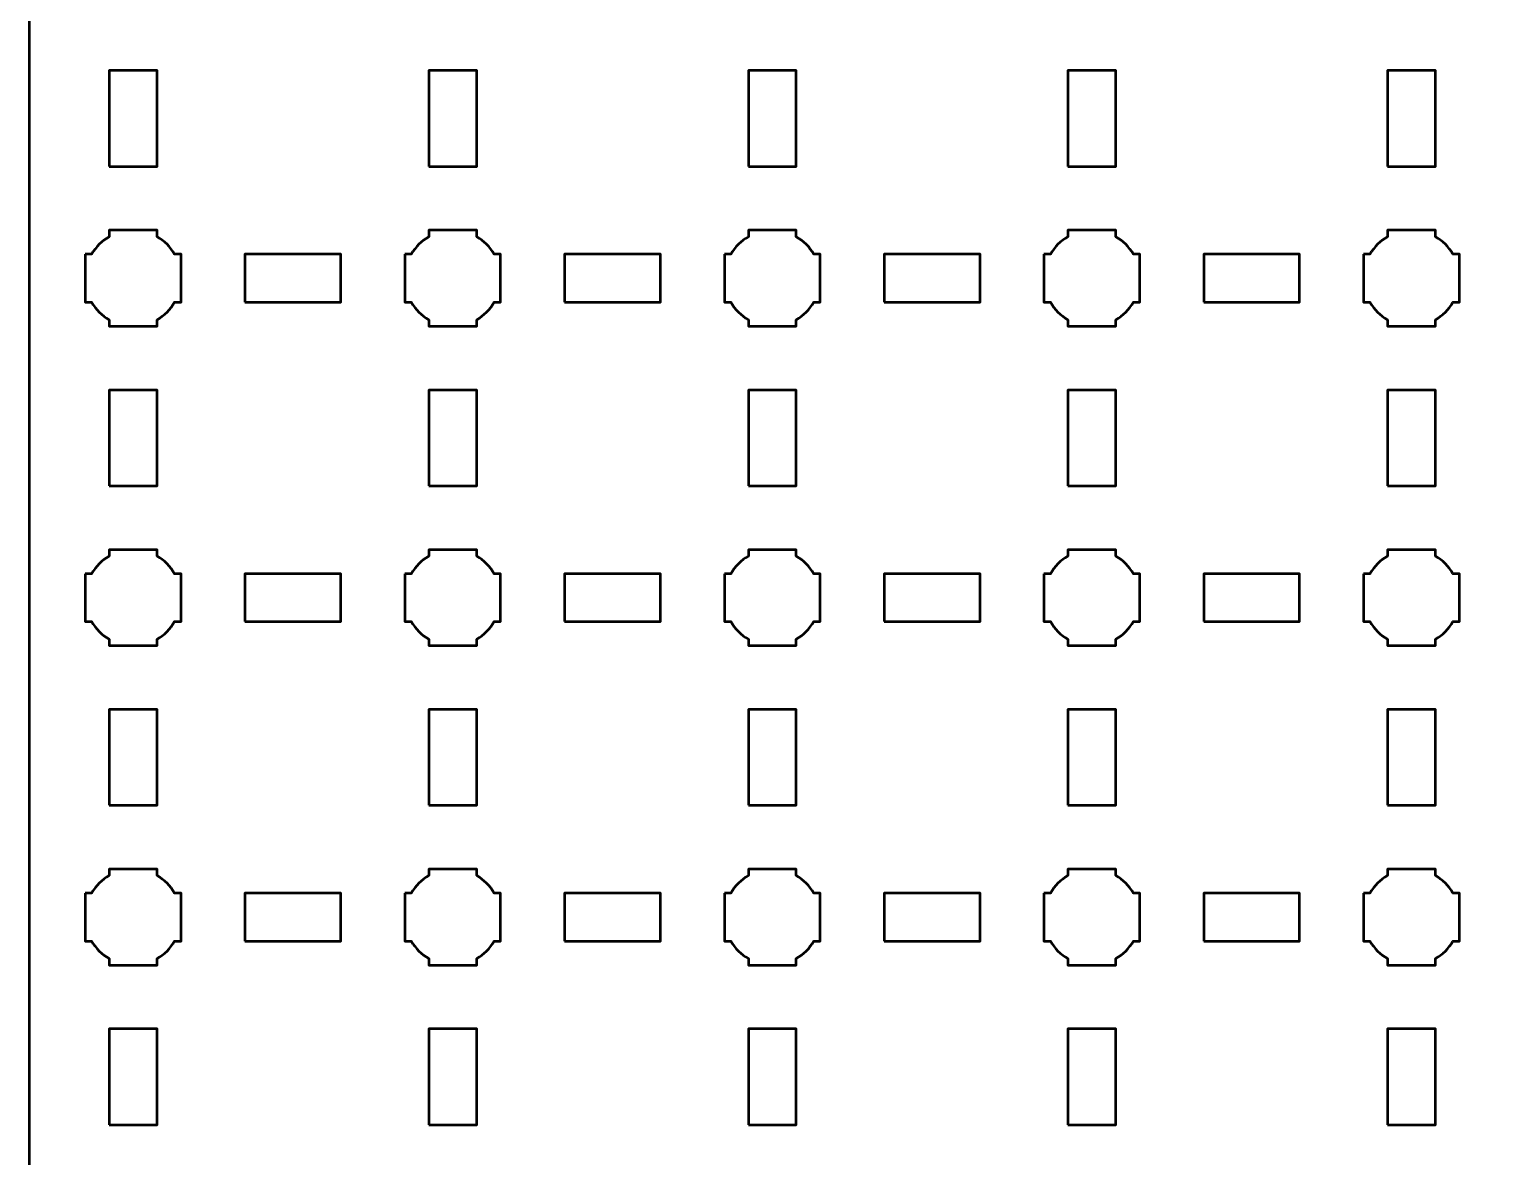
# Model space of a CAD drawing. Header units: centimetres. Extents: x -30.1 to 9.2, y -44.5 to 14.8.
# Drawn here: x -30.15 to -20.99, y 0.65 to 7.71 of the extents above; entities that cross this region are included whole.
import ezdxf

# ---------------------------------------------------------------- set-up
doc = ezdxf.new("R2010")
doc.units = ezdxf.units.CM
doc.header["$MEASUREMENT"] = 0
doc.layers.add('Layer 1', color=7, linetype='Continuous')

msp = doc.modelspace()

# ---------------------------------------------------------------- linework, layer by layer
at = {"layer": 'Layer 1', "color": 250, "lineweight": 53}
for points in [[(-29.65, 6.85), (-29.35, 6.85), (-29.35, 7.45), (-29.65, 7.45), (-29.65, 6.85)], [(-27.65, 6.85), (-27.35, 6.85), (-27.35, 7.45), (-27.65, 7.45), (-27.65, 6.85)], [(-25.65, 6.85), (-25.35, 6.85), (-25.35, 7.45), (-25.65, 7.45), (-25.65, 6.85)], [(-23.65, 6.85), (-23.35, 6.85), (-23.35, 7.45), (-23.65, 7.45), (-23.65, 6.85)], [(-21.65, 6.85), (-21.35, 6.85), (-21.35, 7.45), (-21.65, 7.45), (-21.65, 6.85)], [(-28.8, 6), (-28.2, 6), (-28.2, 6.3), (-28.8, 6.3), (-28.8, 6)], [(-26.8, 6), (-26.2, 6), (-26.2, 6.3), (-26.8, 6.3), (-26.8, 6)], [(-24.8, 6), (-24.2, 6), (-24.2, 6.3), (-24.8, 6.3), (-24.8, 6)], [(-22.8, 6), (-22.2, 6), (-22.2, 6.3), (-22.8, 6.3), (-22.8, 6)], [(-29.65, 4.85), (-29.35, 4.85), (-29.35, 5.45), (-29.65, 5.45), (-29.65, 4.85)], [(-27.65, 4.85), (-27.35, 4.85), (-27.35, 5.45), (-27.65, 5.45), (-27.65, 4.85)], [(-25.65, 4.85), (-25.35, 4.85), (-25.35, 5.45), (-25.65, 5.45), (-25.65, 4.85)], [(-23.65, 4.85), (-23.35, 4.85), (-23.35, 5.45), (-23.65, 5.45), (-23.65, 4.85)], [(-21.65, 4.85), (-21.35, 4.85), (-21.35, 5.45), (-21.65, 5.45), (-21.65, 4.85)], [(-28.8, 4), (-28.2, 4), (-28.2, 4.3), (-28.8, 4.3), (-28.8, 4)], [(-26.8, 4), (-26.2, 4), (-26.2, 4.3), (-26.8, 4.3), (-26.8, 4)], [(-24.8, 4), (-24.2, 4), (-24.2, 4.3), (-24.8, 4.3), (-24.8, 4)], [(-22.8, 4), (-22.2, 4), (-22.2, 4.3), (-22.8, 4.3), (-22.8, 4)], [(-29.65, 2.85), (-29.35, 2.85), (-29.35, 3.45), (-29.65, 3.45), (-29.65, 2.85)], [(-27.65, 2.85), (-27.35, 2.85), (-27.35, 3.45), (-27.65, 3.45), (-27.65, 2.85)], [(-25.65, 2.85), (-25.35, 2.85), (-25.35, 3.45), (-25.65, 3.45), (-25.65, 2.85)], [(-23.65, 2.85), (-23.35, 2.85), (-23.35, 3.45), (-23.65, 3.45), (-23.65, 2.85)], [(-21.65, 2.85), (-21.35, 2.85), (-21.35, 3.45), (-21.65, 3.45), (-21.65, 2.85)], [(-28.8, 2), (-28.2, 2), (-28.2, 2.3), (-28.8, 2.3), (-28.8, 2)], [(-26.8, 2), (-26.2, 2), (-26.2, 2.3), (-26.8, 2.3), (-26.8, 2)], [(-24.8, 2), (-24.2, 2), (-24.2, 2.3), (-24.8, 2.3), (-24.8, 2)], [(-22.8, 2), (-22.2, 2), (-22.2, 2.3), (-22.8, 2.3), (-22.8, 2)], [(-29.65, 0.85), (-29.35, 0.85), (-29.35, 1.45), (-29.65, 1.45), (-29.65, 0.85)], [(-27.65, 0.85), (-27.35, 0.85), (-27.35, 1.45), (-27.65, 1.45), (-27.65, 0.85)], [(-25.65, 0.85), (-25.35, 0.85), (-25.35, 1.45), (-25.65, 1.45), (-25.65, 0.85)], [(-23.65, 0.85), (-23.35, 0.85), (-23.35, 1.45), (-23.65, 1.45), (-23.65, 0.85)], [(-21.65, 0.85), (-21.35, 0.85), (-21.35, 1.45), (-21.65, 1.45), (-21.65, 0.85)]]:
    msp.add_lwpolyline(points, close=True, dxfattribs=at)
msp.add_open_spline([(-30.15, -44), (-30.15, -44), (-30.15, 14.3), (-30.15, 14.3), (-30.15, 14.3), (-30.15, 14.57609), (-29.92609, 14.8), (-29.65, 14.8), (-29.65, 14.8), (-29.65, 14.8), (8.65, 14.8), (8.65, 14.8), (8.65, 14.8), (8.92609, 14.8), (9.15, 14.57609), (9.15, 14.3), (9.15, 14.3), (9.15, 14.3), (9.15, -44), (9.15, -44), (9.15, -44), (9.15, -44.27609), (8.92609, -44.5), (8.65, -44.5), (8.65, -44.5), (8.65, -44.5), (-29.65, -44.5), (-29.65, -44.5), (-29.65, -44.5), (-29.92609, -44.5), (-30.15, -44.27609), (-30.15, -44)], degree=3, knots=[0, 0, 0, 0, 0.125, 0.125, 0.125, 0.125, 0.25, 0.25, 0.25, 0.25, 0.375, 0.375, 0.375, 0.375, 0.5, 0.5, 0.5, 0.5, 0.625, 0.625, 0.625, 0.625, 0.75, 0.75, 0.75, 0.75, 0.875, 0.875, 0.875, 0.875, 1, 1, 1, 1], dxfattribs=at)
at = {"layer": 'Layer 1', "lineweight": 53}
for points in [[(-29.8, 6.3), (-29.8, 6.3), (-29.75985, 6.3), (-29.75985, 6.3), (-29.75985, 6.3), (-29.7335, 6.34553), (-29.69553, 6.3835), (-29.65, 6.40985), (-29.65, 6.40985), (-29.65, 6.40985), (-29.65, 6.45), (-29.65, 6.45), (-29.65, 6.45), (-29.65, 6.45), (-29.5, 6.45), (-29.5, 6.45), (-29.5, 6.45), (-29.5, 6.45), (-29.35, 6.45), (-29.35, 6.45), (-29.35, 6.45), (-29.35, 6.45), (-29.35, 6.40985), (-29.35, 6.40985), (-29.35, 6.40985), (-29.30447, 6.3835), (-29.2665, 6.34553), (-29.24015, 6.3), (-29.24015, 6.3), (-29.24015, 6.3), (-29.2, 6.3), (-29.2, 6.3), (-29.2, 6.3), (-29.2, 6.3), (-29.2, 6.15), (-29.2, 6.15), (-29.2, 6.15), (-29.2, 6.15), (-29.2, 6), (-29.2, 6), (-29.2, 6), (-29.2, 6), (-29.24015, 6), (-29.24015, 6), (-29.24015, 6), (-29.2665, 5.95447), (-29.30447, 5.9165), (-29.35, 5.89015), (-29.35, 5.89015), (-29.35, 5.89015), (-29.35, 5.85), (-29.35, 5.85), (-29.35, 5.85), (-29.35, 5.85), (-29.5, 5.85), (-29.5, 5.85), (-29.5, 5.85), (-29.5, 5.85), (-29.65, 5.85), (-29.65, 5.85), (-29.65, 5.85), (-29.65, 5.85), (-29.65, 5.89015), (-29.65, 5.89015), (-29.65, 5.89015), (-29.69553, 5.9165), (-29.7335, 5.95447), (-29.75985, 6), (-29.75985, 6), (-29.75985, 6), (-29.8, 6), (-29.8, 6), (-29.8, 6), (-29.8, 6), (-29.8, 6.15), (-29.8, 6.15), (-29.8, 6.15), (-29.8, 6.15), (-29.8, 6.3), (-29.8, 6.3)], [(-27.8, 6.3), (-27.8, 6.3), (-27.75985, 6.3), (-27.75985, 6.3), (-27.75985, 6.3), (-27.7335, 6.34553), (-27.69553, 6.3835), (-27.65, 6.40985), (-27.65, 6.40985), (-27.65, 6.40985), (-27.65, 6.45), (-27.65, 6.45), (-27.65, 6.45), (-27.65, 6.45), (-27.5, 6.45), (-27.5, 6.45), (-27.5, 6.45), (-27.5, 6.45), (-27.35, 6.45), (-27.35, 6.45), (-27.35, 6.45), (-27.35, 6.45), (-27.35, 6.40985), (-27.35, 6.40985), (-27.35, 6.40985), (-27.30447, 6.3835), (-27.2665, 6.34553), (-27.24015, 6.3), (-27.24015, 6.3), (-27.24015, 6.3), (-27.2, 6.3), (-27.2, 6.3), (-27.2, 6.3), (-27.2, 6.3), (-27.2, 6.15), (-27.2, 6.15), (-27.2, 6.15), (-27.2, 6.15), (-27.2, 6), (-27.2, 6), (-27.2, 6), (-27.2, 6), (-27.24015, 6), (-27.24015, 6), (-27.24015, 6), (-27.2665, 5.95447), (-27.30447, 5.9165), (-27.35, 5.89015), (-27.35, 5.89015), (-27.35, 5.89015), (-27.35, 5.85), (-27.35, 5.85), (-27.35, 5.85), (-27.35, 5.85), (-27.5, 5.85), (-27.5, 5.85), (-27.5, 5.85), (-27.5, 5.85), (-27.65, 5.85), (-27.65, 5.85), (-27.65, 5.85), (-27.65, 5.85), (-27.65, 5.89015), (-27.65, 5.89015), (-27.65, 5.89015), (-27.69553, 5.9165), (-27.7335, 5.95447), (-27.75985, 6), (-27.75985, 6), (-27.75985, 6), (-27.8, 6), (-27.8, 6), (-27.8, 6), (-27.8, 6), (-27.8, 6.15), (-27.8, 6.15), (-27.8, 6.15), (-27.8, 6.15), (-27.8, 6.3), (-27.8, 6.3)], [(-25.8, 6.3), (-25.8, 6.3), (-25.75985, 6.3), (-25.75985, 6.3), (-25.75985, 6.3), (-25.7335, 6.34553), (-25.69553, 6.3835), (-25.65, 6.40985), (-25.65, 6.40985), (-25.65, 6.40985), (-25.65, 6.45), (-25.65, 6.45), (-25.65, 6.45), (-25.65, 6.45), (-25.5, 6.45), (-25.5, 6.45), (-25.5, 6.45), (-25.5, 6.45), (-25.35, 6.45), (-25.35, 6.45), (-25.35, 6.45), (-25.35, 6.45), (-25.35, 6.40985), (-25.35, 6.40985), (-25.35, 6.40985), (-25.30447, 6.3835), (-25.2665, 6.34553), (-25.24015, 6.3), (-25.24015, 6.3), (-25.24015, 6.3), (-25.2, 6.3), (-25.2, 6.3), (-25.2, 6.3), (-25.2, 6.3), (-25.2, 6.15), (-25.2, 6.15), (-25.2, 6.15), (-25.2, 6.15), (-25.2, 6), (-25.2, 6), (-25.2, 6), (-25.2, 6), (-25.24015, 6), (-25.24015, 6), (-25.24015, 6), (-25.2665, 5.95447), (-25.30447, 5.9165), (-25.35, 5.89015), (-25.35, 5.89015), (-25.35, 5.89015), (-25.35, 5.85), (-25.35, 5.85), (-25.35, 5.85), (-25.35, 5.85), (-25.5, 5.85), (-25.5, 5.85), (-25.5, 5.85), (-25.5, 5.85), (-25.65, 5.85), (-25.65, 5.85), (-25.65, 5.85), (-25.65, 5.85), (-25.65, 5.89015), (-25.65, 5.89015), (-25.65, 5.89015), (-25.69553, 5.9165), (-25.7335, 5.95447), (-25.75985, 6), (-25.75985, 6), (-25.75985, 6), (-25.8, 6), (-25.8, 6), (-25.8, 6), (-25.8, 6), (-25.8, 6.15), (-25.8, 6.15), (-25.8, 6.15), (-25.8, 6.15), (-25.8, 6.3), (-25.8, 6.3)], [(-23.8, 6.3), (-23.8, 6.3), (-23.75985, 6.3), (-23.75985, 6.3), (-23.75985, 6.3), (-23.7335, 6.34553), (-23.69553, 6.3835), (-23.65, 6.40985), (-23.65, 6.40985), (-23.65, 6.40985), (-23.65, 6.45), (-23.65, 6.45), (-23.65, 6.45), (-23.65, 6.45), (-23.5, 6.45), (-23.5, 6.45), (-23.5, 6.45), (-23.5, 6.45), (-23.35, 6.45), (-23.35, 6.45), (-23.35, 6.45), (-23.35, 6.45), (-23.35, 6.40985), (-23.35, 6.40985), (-23.35, 6.40985), (-23.30447, 6.3835), (-23.2665, 6.34553), (-23.24015, 6.3), (-23.24015, 6.3), (-23.24015, 6.3), (-23.2, 6.3), (-23.2, 6.3), (-23.2, 6.3), (-23.2, 6.3), (-23.2, 6.15), (-23.2, 6.15), (-23.2, 6.15), (-23.2, 6.15), (-23.2, 6), (-23.2, 6), (-23.2, 6), (-23.2, 6), (-23.24015, 6), (-23.24015, 6), (-23.24015, 6), (-23.2665, 5.95447), (-23.30447, 5.9165), (-23.35, 5.89015), (-23.35, 5.89015), (-23.35, 5.89015), (-23.35, 5.85), (-23.35, 5.85), (-23.35, 5.85), (-23.35, 5.85), (-23.5, 5.85), (-23.5, 5.85), (-23.5, 5.85), (-23.5, 5.85), (-23.65, 5.85), (-23.65, 5.85), (-23.65, 5.85), (-23.65, 5.85), (-23.65, 5.89015), (-23.65, 5.89015), (-23.65, 5.89015), (-23.69553, 5.9165), (-23.7335, 5.95447), (-23.75985, 6), (-23.75985, 6), (-23.75985, 6), (-23.8, 6), (-23.8, 6), (-23.8, 6), (-23.8, 6), (-23.8, 6.15), (-23.8, 6.15), (-23.8, 6.15), (-23.8, 6.15), (-23.8, 6.3), (-23.8, 6.3)], [(-21.8, 6.3), (-21.8, 6.3), (-21.75985, 6.3), (-21.75985, 6.3), (-21.75985, 6.3), (-21.7335, 6.34553), (-21.69553, 6.3835), (-21.65, 6.40985), (-21.65, 6.40985), (-21.65, 6.40985), (-21.65, 6.45), (-21.65, 6.45), (-21.65, 6.45), (-21.65, 6.45), (-21.5, 6.45), (-21.5, 6.45), (-21.5, 6.45), (-21.5, 6.45), (-21.35, 6.45), (-21.35, 6.45), (-21.35, 6.45), (-21.35, 6.45), (-21.35, 6.40985), (-21.35, 6.40985), (-21.35, 6.40985), (-21.30447, 6.3835), (-21.2665, 6.34553), (-21.24015, 6.3), (-21.24015, 6.3), (-21.24015, 6.3), (-21.2, 6.3), (-21.2, 6.3), (-21.2, 6.3), (-21.2, 6.3), (-21.2, 6.15), (-21.2, 6.15), (-21.2, 6.15), (-21.2, 6.15), (-21.2, 6), (-21.2, 6), (-21.2, 6), (-21.2, 6), (-21.24015, 6), (-21.24015, 6), (-21.24015, 6), (-21.2665, 5.95447), (-21.30447, 5.9165), (-21.35, 5.89015), (-21.35, 5.89015), (-21.35, 5.89015), (-21.35, 5.85), (-21.35, 5.85), (-21.35, 5.85), (-21.35, 5.85), (-21.5, 5.85), (-21.5, 5.85), (-21.5, 5.85), (-21.5, 5.85), (-21.65, 5.85), (-21.65, 5.85), (-21.65, 5.85), (-21.65, 5.85), (-21.65, 5.89015), (-21.65, 5.89015), (-21.65, 5.89015), (-21.69553, 5.9165), (-21.7335, 5.95447), (-21.75985, 6), (-21.75985, 6), (-21.75985, 6), (-21.8, 6), (-21.8, 6), (-21.8, 6), (-21.8, 6), (-21.8, 6.15), (-21.8, 6.15), (-21.8, 6.15), (-21.8, 6.15), (-21.8, 6.3), (-21.8, 6.3)], [(-29.8, 4.3), (-29.8, 4.3), (-29.75985, 4.3), (-29.75985, 4.3), (-29.75985, 4.3), (-29.7335, 4.34553), (-29.69553, 4.3835), (-29.65, 4.40985), (-29.65, 4.40985), (-29.65, 4.40985), (-29.65, 4.45), (-29.65, 4.45), (-29.65, 4.45), (-29.65, 4.45), (-29.5, 4.45), (-29.5, 4.45), (-29.5, 4.45), (-29.5, 4.45), (-29.35, 4.45), (-29.35, 4.45), (-29.35, 4.45), (-29.35, 4.45), (-29.35, 4.40985), (-29.35, 4.40985), (-29.35, 4.40985), (-29.30447, 4.3835), (-29.2665, 4.34553), (-29.24015, 4.3), (-29.24015, 4.3), (-29.24015, 4.3), (-29.2, 4.3), (-29.2, 4.3), (-29.2, 4.3), (-29.2, 4.3), (-29.2, 4.15), (-29.2, 4.15), (-29.2, 4.15), (-29.2, 4.15), (-29.2, 4), (-29.2, 4), (-29.2, 4), (-29.2, 4), (-29.24015, 4), (-29.24015, 4), (-29.24015, 4), (-29.2665, 3.95447), (-29.30447, 3.9165), (-29.35, 3.89015), (-29.35, 3.89015), (-29.35, 3.89015), (-29.35, 3.85), (-29.35, 3.85), (-29.35, 3.85), (-29.35, 3.85), (-29.5, 3.85), (-29.5, 3.85), (-29.5, 3.85), (-29.5, 3.85), (-29.65, 3.85), (-29.65, 3.85), (-29.65, 3.85), (-29.65, 3.85), (-29.65, 3.89015), (-29.65, 3.89015), (-29.65, 3.89015), (-29.69553, 3.9165), (-29.7335, 3.95447), (-29.75985, 4), (-29.75985, 4), (-29.75985, 4), (-29.8, 4), (-29.8, 4), (-29.8, 4), (-29.8, 4), (-29.8, 4.15), (-29.8, 4.15), (-29.8, 4.15), (-29.8, 4.15), (-29.8, 4.3), (-29.8, 4.3)], [(-27.8, 4.3), (-27.8, 4.3), (-27.75985, 4.3), (-27.75985, 4.3), (-27.75985, 4.3), (-27.7335, 4.34553), (-27.69553, 4.3835), (-27.65, 4.40985), (-27.65, 4.40985), (-27.65, 4.40985), (-27.65, 4.45), (-27.65, 4.45), (-27.65, 4.45), (-27.65, 4.45), (-27.5, 4.45), (-27.5, 4.45), (-27.5, 4.45), (-27.5, 4.45), (-27.35, 4.45), (-27.35, 4.45), (-27.35, 4.45), (-27.35, 4.45), (-27.35, 4.40985), (-27.35, 4.40985), (-27.35, 4.40985), (-27.30447, 4.3835), (-27.2665, 4.34553), (-27.24015, 4.3), (-27.24015, 4.3), (-27.24015, 4.3), (-27.2, 4.3), (-27.2, 4.3), (-27.2, 4.3), (-27.2, 4.3), (-27.2, 4.15), (-27.2, 4.15), (-27.2, 4.15), (-27.2, 4.15), (-27.2, 4), (-27.2, 4), (-27.2, 4), (-27.2, 4), (-27.24015, 4), (-27.24015, 4), (-27.24015, 4), (-27.2665, 3.95447), (-27.30447, 3.9165), (-27.35, 3.89015), (-27.35, 3.89015), (-27.35, 3.89015), (-27.35, 3.85), (-27.35, 3.85), (-27.35, 3.85), (-27.35, 3.85), (-27.5, 3.85), (-27.5, 3.85), (-27.5, 3.85), (-27.5, 3.85), (-27.65, 3.85), (-27.65, 3.85), (-27.65, 3.85), (-27.65, 3.85), (-27.65, 3.89015), (-27.65, 3.89015), (-27.65, 3.89015), (-27.69553, 3.9165), (-27.7335, 3.95447), (-27.75985, 4), (-27.75985, 4), (-27.75985, 4), (-27.8, 4), (-27.8, 4), (-27.8, 4), (-27.8, 4), (-27.8, 4.15), (-27.8, 4.15), (-27.8, 4.15), (-27.8, 4.15), (-27.8, 4.3), (-27.8, 4.3)], [(-25.8, 4.3), (-25.8, 4.3), (-25.75985, 4.3), (-25.75985, 4.3), (-25.75985, 4.3), (-25.7335, 4.34553), (-25.69553, 4.3835), (-25.65, 4.40985), (-25.65, 4.40985), (-25.65, 4.40985), (-25.65, 4.45), (-25.65, 4.45), (-25.65, 4.45), (-25.65, 4.45), (-25.5, 4.45), (-25.5, 4.45), (-25.5, 4.45), (-25.5, 4.45), (-25.35, 4.45), (-25.35, 4.45), (-25.35, 4.45), (-25.35, 4.45), (-25.35, 4.40985), (-25.35, 4.40985), (-25.35, 4.40985), (-25.30447, 4.3835), (-25.2665, 4.34553), (-25.24015, 4.3), (-25.24015, 4.3), (-25.24015, 4.3), (-25.2, 4.3), (-25.2, 4.3), (-25.2, 4.3), (-25.2, 4.3), (-25.2, 4.15), (-25.2, 4.15), (-25.2, 4.15), (-25.2, 4.15), (-25.2, 4), (-25.2, 4), (-25.2, 4), (-25.2, 4), (-25.24015, 4), (-25.24015, 4), (-25.24015, 4), (-25.2665, 3.95447), (-25.30447, 3.9165), (-25.35, 3.89015), (-25.35, 3.89015), (-25.35, 3.89015), (-25.35, 3.85), (-25.35, 3.85), (-25.35, 3.85), (-25.35, 3.85), (-25.5, 3.85), (-25.5, 3.85), (-25.5, 3.85), (-25.5, 3.85), (-25.65, 3.85), (-25.65, 3.85), (-25.65, 3.85), (-25.65, 3.85), (-25.65, 3.89015), (-25.65, 3.89015), (-25.65, 3.89015), (-25.69553, 3.9165), (-25.7335, 3.95447), (-25.75985, 4), (-25.75985, 4), (-25.75985, 4), (-25.8, 4), (-25.8, 4), (-25.8, 4), (-25.8, 4), (-25.8, 4.15), (-25.8, 4.15), (-25.8, 4.15), (-25.8, 4.15), (-25.8, 4.3), (-25.8, 4.3)], [(-23.8, 4.3), (-23.8, 4.3), (-23.75985, 4.3), (-23.75985, 4.3), (-23.75985, 4.3), (-23.7335, 4.34553), (-23.69553, 4.3835), (-23.65, 4.40985), (-23.65, 4.40985), (-23.65, 4.40985), (-23.65, 4.45), (-23.65, 4.45), (-23.65, 4.45), (-23.65, 4.45), (-23.5, 4.45), (-23.5, 4.45), (-23.5, 4.45), (-23.5, 4.45), (-23.35, 4.45), (-23.35, 4.45), (-23.35, 4.45), (-23.35, 4.45), (-23.35, 4.40985), (-23.35, 4.40985), (-23.35, 4.40985), (-23.30447, 4.3835), (-23.2665, 4.34553), (-23.24015, 4.3), (-23.24015, 4.3), (-23.24015, 4.3), (-23.2, 4.3), (-23.2, 4.3), (-23.2, 4.3), (-23.2, 4.3), (-23.2, 4.15), (-23.2, 4.15), (-23.2, 4.15), (-23.2, 4.15), (-23.2, 4), (-23.2, 4), (-23.2, 4), (-23.2, 4), (-23.24015, 4), (-23.24015, 4), (-23.24015, 4), (-23.2665, 3.95447), (-23.30447, 3.9165), (-23.35, 3.89015), (-23.35, 3.89015), (-23.35, 3.89015), (-23.35, 3.85), (-23.35, 3.85), (-23.35, 3.85), (-23.35, 3.85), (-23.5, 3.85), (-23.5, 3.85), (-23.5, 3.85), (-23.5, 3.85), (-23.65, 3.85), (-23.65, 3.85), (-23.65, 3.85), (-23.65, 3.85), (-23.65, 3.89015), (-23.65, 3.89015), (-23.65, 3.89015), (-23.69553, 3.9165), (-23.7335, 3.95447), (-23.75985, 4), (-23.75985, 4), (-23.75985, 4), (-23.8, 4), (-23.8, 4), (-23.8, 4), (-23.8, 4), (-23.8, 4.15), (-23.8, 4.15), (-23.8, 4.15), (-23.8, 4.15), (-23.8, 4.3), (-23.8, 4.3)], [(-21.8, 4.3), (-21.8, 4.3), (-21.75985, 4.3), (-21.75985, 4.3), (-21.75985, 4.3), (-21.7335, 4.34553), (-21.69553, 4.3835), (-21.65, 4.40985), (-21.65, 4.40985), (-21.65, 4.40985), (-21.65, 4.45), (-21.65, 4.45), (-21.65, 4.45), (-21.65, 4.45), (-21.5, 4.45), (-21.5, 4.45), (-21.5, 4.45), (-21.5, 4.45), (-21.35, 4.45), (-21.35, 4.45), (-21.35, 4.45), (-21.35, 4.45), (-21.35, 4.40985), (-21.35, 4.40985), (-21.35, 4.40985), (-21.30447, 4.3835), (-21.2665, 4.34553), (-21.24015, 4.3), (-21.24015, 4.3), (-21.24015, 4.3), (-21.2, 4.3), (-21.2, 4.3), (-21.2, 4.3), (-21.2, 4.3), (-21.2, 4.15), (-21.2, 4.15), (-21.2, 4.15), (-21.2, 4.15), (-21.2, 4), (-21.2, 4), (-21.2, 4), (-21.2, 4), (-21.24015, 4), (-21.24015, 4), (-21.24015, 4), (-21.2665, 3.95447), (-21.30447, 3.9165), (-21.35, 3.89015), (-21.35, 3.89015), (-21.35, 3.89015), (-21.35, 3.85), (-21.35, 3.85), (-21.35, 3.85), (-21.35, 3.85), (-21.5, 3.85), (-21.5, 3.85), (-21.5, 3.85), (-21.5, 3.85), (-21.65, 3.85), (-21.65, 3.85), (-21.65, 3.85), (-21.65, 3.85), (-21.65, 3.89015), (-21.65, 3.89015), (-21.65, 3.89015), (-21.69553, 3.9165), (-21.7335, 3.95447), (-21.75985, 4), (-21.75985, 4), (-21.75985, 4), (-21.8, 4), (-21.8, 4), (-21.8, 4), (-21.8, 4), (-21.8, 4.15), (-21.8, 4.15), (-21.8, 4.15), (-21.8, 4.15), (-21.8, 4.3), (-21.8, 4.3)], [(-29.8, 2.3), (-29.8, 2.3), (-29.75985, 2.3), (-29.75985, 2.3), (-29.75985, 2.3), (-29.7335, 2.34553), (-29.69553, 2.3835), (-29.65, 2.40985), (-29.65, 2.40985), (-29.65, 2.40985), (-29.65, 2.45), (-29.65, 2.45), (-29.65, 2.45), (-29.65, 2.45), (-29.5, 2.45), (-29.5, 2.45), (-29.5, 2.45), (-29.5, 2.45), (-29.35, 2.45), (-29.35, 2.45), (-29.35, 2.45), (-29.35, 2.45), (-29.35, 2.40985), (-29.35, 2.40985), (-29.35, 2.40985), (-29.30447, 2.3835), (-29.2665, 2.34553), (-29.24015, 2.3), (-29.24015, 2.3), (-29.24015, 2.3), (-29.2, 2.3), (-29.2, 2.3), (-29.2, 2.3), (-29.2, 2.3), (-29.2, 2.15), (-29.2, 2.15), (-29.2, 2.15), (-29.2, 2.15), (-29.2, 2), (-29.2, 2), (-29.2, 2), (-29.2, 2), (-29.24015, 2), (-29.24015, 2), (-29.24015, 2), (-29.2665, 1.95447), (-29.30447, 1.9165), (-29.35, 1.89015), (-29.35, 1.89015), (-29.35, 1.89015), (-29.35, 1.85), (-29.35, 1.85), (-29.35, 1.85), (-29.35, 1.85), (-29.5, 1.85), (-29.5, 1.85), (-29.5, 1.85), (-29.5, 1.85), (-29.65, 1.85), (-29.65, 1.85), (-29.65, 1.85), (-29.65, 1.85), (-29.65, 1.89015), (-29.65, 1.89015), (-29.65, 1.89015), (-29.69553, 1.9165), (-29.7335, 1.95447), (-29.75985, 2), (-29.75985, 2), (-29.75985, 2), (-29.8, 2), (-29.8, 2), (-29.8, 2), (-29.8, 2), (-29.8, 2.15), (-29.8, 2.15), (-29.8, 2.15), (-29.8, 2.15), (-29.8, 2.3), (-29.8, 2.3)], [(-27.8, 2.3), (-27.8, 2.3), (-27.75985, 2.3), (-27.75985, 2.3), (-27.75985, 2.3), (-27.7335, 2.34553), (-27.69553, 2.3835), (-27.65, 2.40985), (-27.65, 2.40985), (-27.65, 2.40985), (-27.65, 2.45), (-27.65, 2.45), (-27.65, 2.45), (-27.65, 2.45), (-27.5, 2.45), (-27.5, 2.45), (-27.5, 2.45), (-27.5, 2.45), (-27.35, 2.45), (-27.35, 2.45), (-27.35, 2.45), (-27.35, 2.45), (-27.35, 2.40985), (-27.35, 2.40985), (-27.35, 2.40985), (-27.30447, 2.3835), (-27.2665, 2.34553), (-27.24015, 2.3), (-27.24015, 2.3), (-27.24015, 2.3), (-27.2, 2.3), (-27.2, 2.3), (-27.2, 2.3), (-27.2, 2.3), (-27.2, 2.15), (-27.2, 2.15), (-27.2, 2.15), (-27.2, 2.15), (-27.2, 2), (-27.2, 2), (-27.2, 2), (-27.2, 2), (-27.24015, 2), (-27.24015, 2), (-27.24015, 2), (-27.2665, 1.95447), (-27.30447, 1.9165), (-27.35, 1.89015), (-27.35, 1.89015), (-27.35, 1.89015), (-27.35, 1.85), (-27.35, 1.85), (-27.35, 1.85), (-27.35, 1.85), (-27.5, 1.85), (-27.5, 1.85), (-27.5, 1.85), (-27.5, 1.85), (-27.65, 1.85), (-27.65, 1.85), (-27.65, 1.85), (-27.65, 1.85), (-27.65, 1.89015), (-27.65, 1.89015), (-27.65, 1.89015), (-27.69553, 1.9165), (-27.7335, 1.95447), (-27.75985, 2), (-27.75985, 2), (-27.75985, 2), (-27.8, 2), (-27.8, 2), (-27.8, 2), (-27.8, 2), (-27.8, 2.15), (-27.8, 2.15), (-27.8, 2.15), (-27.8, 2.15), (-27.8, 2.3), (-27.8, 2.3)], [(-25.8, 2.3), (-25.8, 2.3), (-25.75985, 2.3), (-25.75985, 2.3), (-25.75985, 2.3), (-25.7335, 2.34553), (-25.69553, 2.3835), (-25.65, 2.40985), (-25.65, 2.40985), (-25.65, 2.40985), (-25.65, 2.45), (-25.65, 2.45), (-25.65, 2.45), (-25.65, 2.45), (-25.5, 2.45), (-25.5, 2.45), (-25.5, 2.45), (-25.5, 2.45), (-25.35, 2.45), (-25.35, 2.45), (-25.35, 2.45), (-25.35, 2.45), (-25.35, 2.40985), (-25.35, 2.40985), (-25.35, 2.40985), (-25.30447, 2.3835), (-25.2665, 2.34553), (-25.24015, 2.3), (-25.24015, 2.3), (-25.24015, 2.3), (-25.2, 2.3), (-25.2, 2.3), (-25.2, 2.3), (-25.2, 2.3), (-25.2, 2.15), (-25.2, 2.15), (-25.2, 2.15), (-25.2, 2.15), (-25.2, 2), (-25.2, 2), (-25.2, 2), (-25.2, 2), (-25.24015, 2), (-25.24015, 2), (-25.24015, 2), (-25.2665, 1.95447), (-25.30447, 1.9165), (-25.35, 1.89015), (-25.35, 1.89015), (-25.35, 1.89015), (-25.35, 1.85), (-25.35, 1.85), (-25.35, 1.85), (-25.35, 1.85), (-25.5, 1.85), (-25.5, 1.85), (-25.5, 1.85), (-25.5, 1.85), (-25.65, 1.85), (-25.65, 1.85), (-25.65, 1.85), (-25.65, 1.85), (-25.65, 1.89015), (-25.65, 1.89015), (-25.65, 1.89015), (-25.69553, 1.9165), (-25.7335, 1.95447), (-25.75985, 2), (-25.75985, 2), (-25.75985, 2), (-25.8, 2), (-25.8, 2), (-25.8, 2), (-25.8, 2), (-25.8, 2.15), (-25.8, 2.15), (-25.8, 2.15), (-25.8, 2.15), (-25.8, 2.3), (-25.8, 2.3)], [(-23.8, 2.3), (-23.8, 2.3), (-23.75985, 2.3), (-23.75985, 2.3), (-23.75985, 2.3), (-23.7335, 2.34553), (-23.69553, 2.3835), (-23.65, 2.40985), (-23.65, 2.40985), (-23.65, 2.40985), (-23.65, 2.45), (-23.65, 2.45), (-23.65, 2.45), (-23.65, 2.45), (-23.5, 2.45), (-23.5, 2.45), (-23.5, 2.45), (-23.5, 2.45), (-23.35, 2.45), (-23.35, 2.45), (-23.35, 2.45), (-23.35, 2.45), (-23.35, 2.40985), (-23.35, 2.40985), (-23.35, 2.40985), (-23.30447, 2.3835), (-23.2665, 2.34553), (-23.24015, 2.3), (-23.24015, 2.3), (-23.24015, 2.3), (-23.2, 2.3), (-23.2, 2.3), (-23.2, 2.3), (-23.2, 2.3), (-23.2, 2.15), (-23.2, 2.15), (-23.2, 2.15), (-23.2, 2.15), (-23.2, 2), (-23.2, 2), (-23.2, 2), (-23.2, 2), (-23.24015, 2), (-23.24015, 2), (-23.24015, 2), (-23.2665, 1.95447), (-23.30447, 1.9165), (-23.35, 1.89015), (-23.35, 1.89015), (-23.35, 1.89015), (-23.35, 1.85), (-23.35, 1.85), (-23.35, 1.85), (-23.35, 1.85), (-23.5, 1.85), (-23.5, 1.85), (-23.5, 1.85), (-23.5, 1.85), (-23.65, 1.85), (-23.65, 1.85), (-23.65, 1.85), (-23.65, 1.85), (-23.65, 1.89015), (-23.65, 1.89015), (-23.65, 1.89015), (-23.69553, 1.9165), (-23.7335, 1.95447), (-23.75985, 2), (-23.75985, 2), (-23.75985, 2), (-23.8, 2), (-23.8, 2), (-23.8, 2), (-23.8, 2), (-23.8, 2.15), (-23.8, 2.15), (-23.8, 2.15), (-23.8, 2.15), (-23.8, 2.3), (-23.8, 2.3)], [(-21.8, 2.3), (-21.8, 2.3), (-21.75985, 2.3), (-21.75985, 2.3), (-21.75985, 2.3), (-21.7335, 2.34553), (-21.69553, 2.3835), (-21.65, 2.40985), (-21.65, 2.40985), (-21.65, 2.40985), (-21.65, 2.45), (-21.65, 2.45), (-21.65, 2.45), (-21.65, 2.45), (-21.5, 2.45), (-21.5, 2.45), (-21.5, 2.45), (-21.5, 2.45), (-21.35, 2.45), (-21.35, 2.45), (-21.35, 2.45), (-21.35, 2.45), (-21.35, 2.40985), (-21.35, 2.40985), (-21.35, 2.40985), (-21.30447, 2.3835), (-21.2665, 2.34553), (-21.24015, 2.3), (-21.24015, 2.3), (-21.24015, 2.3), (-21.2, 2.3), (-21.2, 2.3), (-21.2, 2.3), (-21.2, 2.3), (-21.2, 2.15), (-21.2, 2.15), (-21.2, 2.15), (-21.2, 2.15), (-21.2, 2), (-21.2, 2), (-21.2, 2), (-21.2, 2), (-21.24015, 2), (-21.24015, 2), (-21.24015, 2), (-21.2665, 1.95447), (-21.30447, 1.9165), (-21.35, 1.89015), (-21.35, 1.89015), (-21.35, 1.89015), (-21.35, 1.85), (-21.35, 1.85), (-21.35, 1.85), (-21.35, 1.85), (-21.5, 1.85), (-21.5, 1.85), (-21.5, 1.85), (-21.5, 1.85), (-21.65, 1.85), (-21.65, 1.85), (-21.65, 1.85), (-21.65, 1.85), (-21.65, 1.89015), (-21.65, 1.89015), (-21.65, 1.89015), (-21.69553, 1.9165), (-21.7335, 1.95447), (-21.75985, 2), (-21.75985, 2), (-21.75985, 2), (-21.8, 2), (-21.8, 2), (-21.8, 2), (-21.8, 2), (-21.8, 2.15), (-21.8, 2.15), (-21.8, 2.15), (-21.8, 2.15), (-21.8, 2.3), (-21.8, 2.3)]]:
    msp.add_open_spline(points, degree=3, knots=[0, 0, 0, 0, 0.05, 0.05, 0.05, 0.05, 0.1, 0.1, 0.1, 0.1, 0.15, 0.15, 0.15, 0.15, 0.2, 0.2, 0.2, 0.2, 0.25, 0.25, 0.25, 0.25, 0.3, 0.3, 0.3, 0.3, 0.35, 0.35, 0.35, 0.35, 0.4, 0.4, 0.4, 0.4, 0.45, 0.45, 0.45, 0.45, 0.5, 0.5, 0.5, 0.5, 0.55, 0.55, 0.55, 0.55, 0.6, 0.6, 0.6, 0.6, 0.65, 0.65, 0.65, 0.65, 0.7, 0.7, 0.7, 0.7, 0.75, 0.75, 0.75, 0.75, 0.8, 0.8, 0.8, 0.8, 0.85, 0.85, 0.85, 0.85, 0.9, 0.9, 0.9, 0.9, 0.95, 0.95, 0.95, 0.95, 1, 1, 1, 1], dxfattribs=at)

doc.saveas('drawing.dxf')
